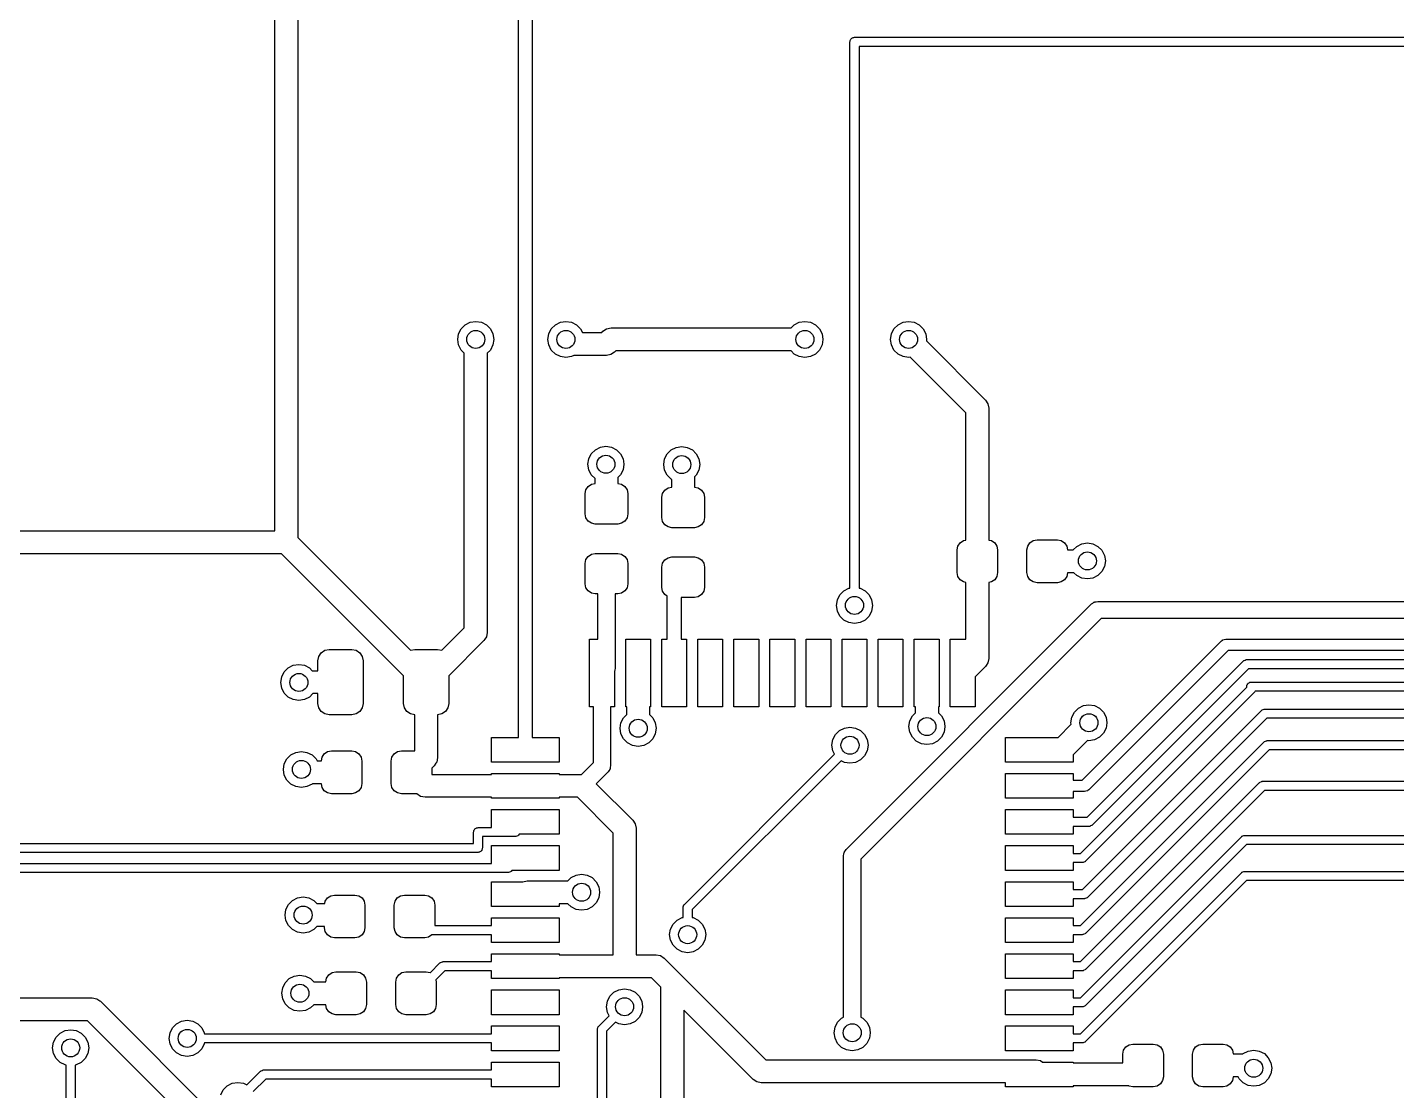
# Model space of a CAD drawing. Extents: x 98.9 to 195.6, y -145.3 to -49.1.
# Drawn here: x 122.96 to 153.32, y -119.66 to -96.08 of the extents above; entities that cross this region are included whole.
import ezdxf

# ---------------------------------------------------------------- set-up
doc = ezdxf.new("R2010")
doc.units = 0
doc.layers.add('BLACK', color=7, linetype='CONTINUOUS')

msp = doc.modelspace()

# ---------------------------------------------------------------- linework, layer by layer
at = {"layer": 'BLACK', "linetype": 'CONTINUOUS'}
for p, q in [((128.446, -107.246), (128.446, -94.0835)), ((128.954, -94.1887), (128.954, -107.395)), ((133.848, -111.825), (133.848, -95.8631)), ((134.152, -95.8), (134.152, -111.825)), ((141.198, -96.4), (141.203, -96.3847)), ((141.198, -108.516), (141.198, -96.4)), ((141.203, -96.3686), (141.213, -96.3556)), ((141.203, -96.3847), (141.203, -96.3686)), ((141.213, -96.3556), (141.218, -96.3403)), ((141.218, -96.3403), (141.231, -96.3308)), ((141.231, -96.3308), (141.24, -96.3178)), ((141.24, -96.3178), (141.256, -96.3128)), ((141.256, -96.3128), (141.269, -96.3034)), ((141.269, -96.3034), (141.285, -96.3034)), ((141.285, -96.3034), (141.3, -96.2984)), ((141.3, -96.2984), (167.458, -96.2984)), ((167.5, -96.5016), (141.402, -96.5016)), ((141.402, -96.5016), (141.402, -108.516)), ((132.665, -102.676), (132.776, -102.62)), ((132.776, -102.62), (132.9, -102.6)), ((132.9, -102.6), (133.024, -102.62)), ((133.024, -102.62), (133.135, -102.676)), ((134.665, -102.676), (134.776, -102.62)), ((134.776, -102.62), (134.9, -102.6)), ((134.9, -102.6), (135.024, -102.62)), ((135.024, -102.62), (135.135, -102.676)), ((139.965, -102.676), (140.076, -102.62)), ((140.076, -102.62), (140.2, -102.6)), ((140.2, -102.6), (140.324, -102.62)), ((140.324, -102.62), (140.435, -102.676)), ((142.265, -102.676), (142.376, -102.62)), ((142.376, -102.62), (142.5, -102.6)), ((142.5, -102.6), (142.624, -102.62)), ((142.624, -102.62), (142.735, -102.676)), ((132.5, -103), (132.52, -102.876)), ((132.52, -102.876), (132.576, -102.765)), ((132.576, -102.765), (132.665, -102.676)), ((133.135, -102.676), (133.224, -102.765)), ((133.224, -102.765), (133.28, -102.876)), ((133.28, -102.876), (133.3, -103)), ((134.5, -103), (134.52, -102.876)), ((134.52, -102.876), (134.576, -102.765)), ((134.576, -102.765), (134.665, -102.676)), ((135.135, -102.676), (135.224, -102.765)), ((135.224, -102.765), (135.265, -102.846)), ((135.265, -102.846), (135.695, -102.846)), ((135.695, -102.846), (135.72, -102.82)), ((135.72, -102.82), (135.803, -102.765)), ((135.72, -102.82), (135.72, -102.82)), ((135.803, -102.765), (135.9, -102.746)), ((135.9, -102.746), (139.895, -102.746)), ((139.895, -102.746), (139.965, -102.676)), ((140.435, -102.676), (140.524, -102.765)), ((140.524, -102.765), (140.58, -102.876)), ((140.58, -102.876), (140.6, -103)), ((142.1, -103), (142.12, -102.876)), ((142.12, -102.876), (142.176, -102.765)), ((142.176, -102.765), (142.265, -102.676)), ((142.735, -102.676), (142.824, -102.765)), ((142.824, -102.765), (142.88, -102.876)), ((142.88, -102.876), (142.9, -103)), ((132.52, -103.124), (132.5, -103)), ((132.576, -103.235), (132.52, -103.124)), ((132.646, -103.305), (132.576, -103.235)), ((133.224, -103.235), (133.154, -103.305)), ((133.28, -103.124), (133.224, -103.235)), ((133.3, -103), (133.28, -103.124)), ((134.52, -103.124), (134.5, -103)), ((134.576, -103.235), (134.52, -103.124)), ((134.665, -103.324), (134.576, -103.235)), ((140.524, -103.235), (140.435, -103.324)), ((140.58, -103.124), (140.524, -103.235)), ((140.6, -103), (140.58, -103.124)), ((142.12, -103.124), (142.1, -103)), ((142.176, -103.235), (142.12, -103.124)), ((142.265, -103.324), (142.176, -103.235)), ((142.9, -103), (142.894, -103.035)), ((142.894, -103.035), (144.205, -104.345)), ((132.646, -109.395), (132.646, -103.305)), ((133.154, -103.305), (133.154, -109.5)), ((134.776, -103.38), (134.665, -103.324)), ((134.9, -103.4), (134.776, -103.38)), ((135.024, -103.38), (134.9, -103.4)), ((135.075, -103.354), (135.024, -103.38)), ((135.8, -103.354), (135.075, -103.354)), ((135.897, -103.335), (135.8, -103.354)), ((135.98, -103.28), (135.897, -103.335)), ((136.005, -103.254), (135.98, -103.28)), ((135.98, -103.28), (135.98, -103.28)), ((139.895, -103.254), (136.005, -103.254)), ((139.965, -103.324), (139.895, -103.254)), ((140.076, -103.38), (139.965, -103.324)), ((140.2, -103.4), (140.076, -103.38)), ((140.324, -103.38), (140.2, -103.4)), ((140.435, -103.324), (140.324, -103.38)), ((142.376, -103.38), (142.265, -103.324)), ((142.5, -103.4), (142.376, -103.38)), ((142.535, -103.394), (142.5, -103.4)), ((143.771, -104.63), (142.535, -103.394)), ((144.205, -104.345), (144.26, -104.428)), ((144.26, -104.428), (144.279, -104.525)), ((143.771, -107.451), (143.771, -104.63)), ((144.279, -104.525), (144.279, -107.451)), ((135.663, -105.389), (135.787, -105.369)), ((135.787, -105.369), (135.911, -105.389)), ((137.345, -105.394), (137.469, -105.375)), ((137.469, -105.375), (137.592, -105.394)), ((135.387, -105.769), (135.407, -105.646)), ((135.407, -105.646), (135.463, -105.534)), ((135.463, -105.534), (135.552, -105.446)), ((135.552, -105.446), (135.663, -105.389)), ((135.911, -105.389), (136.022, -105.446)), ((136.022, -105.446), (136.111, -105.534)), ((136.111, -105.534), (136.167, -105.646)), ((136.167, -105.646), (136.187, -105.769)), ((137.069, -105.775), (137.088, -105.651)), ((137.088, -105.651), (137.145, -105.54)), ((137.145, -105.54), (137.234, -105.451)), ((137.234, -105.451), (137.345, -105.394)), ((137.592, -105.394), (137.704, -105.451)), ((137.704, -105.451), (137.792, -105.54)), ((137.792, -105.54), (137.849, -105.651)), ((137.849, -105.651), (137.869, -105.775)), ((135.407, -105.893), (135.387, -105.769)), ((135.463, -106.004), (135.407, -105.893)), ((136.167, -105.893), (136.111, -106.004)), ((136.187, -105.769), (136.167, -105.893)), ((137.088, -105.899), (137.069, -105.775)), ((137.145, -106.01), (137.088, -105.899)), ((137.849, -105.899), (137.792, -106.01)), ((137.869, -105.775), (137.849, -105.899)), ((135.342, -106.334), (135.391, -106.261)), ((135.391, -106.261), (135.464, -106.212)), ((135.546, -106.087), (135.463, -106.004)), ((135.464, -106.212), (135.546, -106.196)), ((135.546, -106.196), (135.546, -106.087)), ((136.111, -106.004), (136.054, -106.061)), ((136.054, -106.061), (136.054, -106.196)), ((136.054, -106.196), (136.136, -106.212)), ((136.136, -106.212), (136.209, -106.261)), ((136.209, -106.261), (136.258, -106.334)), ((137.234, -106.099), (137.145, -106.01)), ((137.164, -106.292), (137.246, -106.276)), ((137.246, -106.105), (137.234, -106.099)), ((137.246, -106.276), (137.246, -106.105)), ((137.792, -106.01), (137.754, -106.048)), ((137.754, -106.048), (137.754, -106.276)), ((137.754, -106.276), (137.836, -106.292)), ((135.325, -106.42), (135.342, -106.334)), ((135.325, -106.87), (135.325, -106.42)), ((136.258, -106.334), (136.275, -106.42)), ((136.275, -106.42), (136.275, -106.87)), ((137.025, -106.5), (137.042, -106.414)), ((137.025, -106.95), (137.025, -106.5)), ((137.042, -106.414), (137.091, -106.341)), ((137.091, -106.341), (137.164, -106.292)), ((137.836, -106.292), (137.909, -106.341)), ((137.909, -106.341), (137.958, -106.414)), ((137.958, -106.414), (137.975, -106.5)), ((137.975, -106.5), (137.975, -106.95)), ((135.342, -106.956), (135.325, -106.87)), ((136.275, -106.87), (136.258, -106.956)), ((135.391, -107.029), (135.342, -106.956)), ((135.464, -107.078), (135.391, -107.029)), ((135.55, -107.095), (135.464, -107.078)), ((136.05, -107.095), (135.55, -107.095)), ((136.136, -107.078), (136.05, -107.095)), ((136.209, -107.029), (136.136, -107.078)), ((136.258, -106.956), (136.209, -107.029)), ((137.042, -107.036), (137.025, -106.95)), ((137.091, -107.109), (137.042, -107.036)), ((137.164, -107.158), (137.091, -107.109)), ((137.25, -107.175), (137.164, -107.158)), ((137.75, -107.175), (137.25, -107.175)), ((137.836, -107.158), (137.75, -107.175)), ((137.909, -107.109), (137.836, -107.158)), ((137.958, -107.036), (137.909, -107.109)), ((137.975, -106.95), (137.958, -107.036)), ((118, -107.246), (128.446, -107.246)), ((128.954, -107.395), (131.454, -109.894)), ((143.641, -107.511), (143.714, -107.462)), ((143.714, -107.462), (143.771, -107.451)), ((144.279, -107.451), (144.336, -107.462)), ((144.336, -107.462), (144.409, -107.511)), ((145.191, -107.511), (145.264, -107.462)), ((145.264, -107.462), (145.35, -107.445)), ((145.35, -107.445), (145.8, -107.445)), ((145.8, -107.445), (145.886, -107.462)), ((145.886, -107.462), (145.959, -107.511)), ((128.595, -107.754), (118.254, -107.754)), ((131.3, -110.459), (128.595, -107.754)), ((135.391, -107.811), (135.464, -107.762)), ((135.464, -107.762), (135.55, -107.745)), ((135.55, -107.745), (136.05, -107.745)), ((136.05, -107.745), (136.136, -107.762)), ((136.136, -107.762), (136.209, -107.811)), ((143.575, -107.67), (143.592, -107.584)), ((143.575, -108.17), (143.575, -107.67)), ((143.592, -107.584), (143.641, -107.511)), ((144.409, -107.511), (144.458, -107.584)), ((144.458, -107.584), (144.475, -107.67)), ((144.475, -107.67), (144.475, -108.17)), ((145.125, -107.67), (145.142, -107.584)), ((145.125, -108.17), (145.125, -107.67)), ((145.142, -107.584), (145.191, -107.511)), ((145.959, -107.511), (146.008, -107.584)), ((146.008, -107.584), (146.024, -107.666)), ((146.024, -107.666), (146.153, -107.666)), ((146.153, -107.666), (146.23, -107.589)), ((146.23, -107.589), (146.342, -107.532)), ((146.342, -107.532), (146.465, -107.512)), ((146.465, -107.512), (146.589, -107.532)), ((146.589, -107.532), (146.7, -107.589)), ((146.7, -107.589), (146.789, -107.677)), ((146.789, -107.677), (146.846, -107.789)), ((146.846, -107.789), (146.865, -107.912)), ((135.325, -107.97), (135.342, -107.884)), ((135.325, -108.42), (135.325, -107.97)), ((135.342, -107.884), (135.391, -107.811)), ((136.209, -107.811), (136.258, -107.884)), ((136.258, -107.884), (136.275, -107.97)), ((136.275, -107.97), (136.275, -108.42)), ((137.025, -108.05), (137.042, -107.964)), ((137.025, -108.5), (137.025, -108.05)), ((137.042, -107.964), (137.091, -107.891)), ((137.091, -107.891), (137.164, -107.842)), ((137.164, -107.842), (137.25, -107.825)), ((137.25, -107.825), (137.75, -107.825)), ((137.75, -107.825), (137.836, -107.842)), ((137.836, -107.842), (137.909, -107.891)), ((137.909, -107.891), (137.958, -107.964)), ((137.958, -107.964), (137.975, -108.05)), ((137.975, -108.05), (137.975, -108.5)), ((146.846, -108.036), (146.789, -108.147)), ((146.865, -107.912), (146.846, -108.036)), ((143.592, -108.256), (143.575, -108.17)), ((143.641, -108.329), (143.592, -108.256)), ((143.714, -108.378), (143.641, -108.329)), ((143.771, -108.389), (143.714, -108.378)), ((143.771, -109.65), (143.771, -108.389)), ((144.336, -108.378), (144.279, -108.389)), ((144.279, -108.389), (144.279, -110.075)), ((144.409, -108.329), (144.336, -108.378)), ((144.458, -108.256), (144.409, -108.329)), ((144.475, -108.17), (144.458, -108.256)), ((145.142, -108.256), (145.125, -108.17)), ((145.191, -108.329), (145.142, -108.256)), ((145.264, -108.378), (145.191, -108.329)), ((145.35, -108.395), (145.264, -108.378)), ((145.8, -108.395), (145.35, -108.395)), ((145.886, -108.378), (145.8, -108.395)), ((145.959, -108.329), (145.886, -108.378)), ((146.008, -108.256), (145.959, -108.329)), ((146.024, -108.174), (146.008, -108.256)), ((146.168, -108.174), (146.024, -108.174)), ((146.23, -108.236), (146.168, -108.174)), ((146.342, -108.293), (146.23, -108.236)), ((146.465, -108.312), (146.342, -108.293)), ((146.589, -108.293), (146.465, -108.312)), ((146.7, -108.236), (146.589, -108.293)), ((146.789, -108.147), (146.7, -108.236)), ((135.342, -108.506), (135.325, -108.42)), ((135.391, -108.579), (135.342, -108.506)), ((135.464, -108.628), (135.391, -108.579)), ((135.55, -108.645), (135.464, -108.628)), ((135.609, -108.645), (135.55, -108.645)), ((135.609, -109.65), (135.609, -108.645)), ((136.05, -108.645), (135.99, -108.645)), ((135.99, -108.645), (135.99, -110.3)), ((136.136, -108.628), (136.05, -108.645)), ((136.209, -108.579), (136.136, -108.628)), ((136.258, -108.506), (136.209, -108.579)), ((136.275, -108.42), (136.258, -108.506)), ((137.042, -108.586), (137.025, -108.5)), ((137.091, -108.659), (137.042, -108.586)), ((137.148, -108.697), (137.091, -108.659)), ((137.148, -109.65), (137.148, -108.697)), ((137.836, -108.708), (137.75, -108.725)), ((137.909, -108.659), (137.836, -108.708)), ((137.958, -108.586), (137.909, -108.659)), ((137.975, -108.5), (137.958, -108.586)), ((140.92, -108.776), (140.976, -108.665)), ((140.976, -108.665), (141.065, -108.576)), ((141.065, -108.576), (141.176, -108.52)), ((141.176, -108.52), (141.198, -108.516)), ((141.402, -108.516), (141.424, -108.52)), ((141.424, -108.52), (141.535, -108.576)), ((141.535, -108.576), (141.624, -108.665)), ((141.624, -108.665), (141.68, -108.776)), ((137.75, -108.725), (137.452, -108.725)), ((137.452, -108.725), (137.452, -109.65)), ((140.9, -108.9), (140.92, -108.776)), ((140.92, -109.024), (140.9, -108.9)), ((141.115, -114.309), (146.559, -108.865)), ((141.68, -108.776), (141.7, -108.9)), ((141.7, -108.9), (141.68, -109.024)), ((146.559, -108.865), (146.586, -108.848)), ((146.586, -108.848), (146.611, -108.828)), ((146.611, -108.828), (146.622, -108.826)), ((146.622, -108.826), (146.631, -108.82)), ((146.631, -108.82), (146.663, -108.817)), ((146.663, -108.817), (146.694, -108.809)), ((146.694, -108.809), (166.059, -108.809)), ((140.976, -109.135), (140.92, -109.024)), ((141.065, -109.224), (140.976, -109.135)), ((141.176, -109.28), (141.065, -109.224)), ((141.3, -109.3), (141.176, -109.28)), ((141.424, -109.28), (141.3, -109.3)), ((141.535, -109.224), (141.424, -109.28)), ((146.773, -109.191), (141.44, -114.523)), ((141.624, -109.135), (141.535, -109.224)), ((141.68, -109.024), (141.624, -109.135)), ((166.25, -109.191), (146.773, -109.191)), ((132.146, -109.894), (132.646, -109.395)), ((133.135, -109.597), (133.1, -109.65)), ((133.154, -109.5), (133.135, -109.597)), ((129.473, -109.948), (129.554, -109.894)), ((129.554, -109.894), (129.65, -109.875)), ((129.65, -109.875), (130.15, -109.875)), ((130.15, -109.875), (130.246, -109.894)), ((130.246, -109.894), (130.327, -109.948)), ((131.454, -109.894), (131.55, -109.875)), ((131.454, -109.894), (131.454, -109.894)), ((131.55, -109.875), (132.05, -109.875)), ((132.05, -109.875), (132.146, -109.894)), ((132.146, -109.894), (132.146, -109.894)), ((133.08, -109.68), (132.3, -110.459)), ((133.1, -109.65), (133.08, -109.68)), ((135.425, -111.15), (135.425, -109.65)), ((135.425, -109.65), (135.609, -109.65)), ((136.225, -111.15), (136.225, -109.65)), ((136.225, -109.65), (136.775, -109.65)), ((136.775, -109.65), (136.775, -111.15)), ((137.025, -111.15), (137.025, -109.65)), ((137.025, -109.65), (137.148, -109.65)), ((137.452, -109.65), (137.575, -109.65)), ((137.575, -109.65), (137.575, -111.15)), ((137.825, -111.15), (137.825, -109.65)), ((137.825, -109.65), (138.375, -109.65)), ((138.375, -109.65), (138.375, -111.15)), ((138.625, -111.15), (138.625, -109.65)), ((138.625, -109.65), (139.175, -109.65)), ((139.175, -109.65), (139.175, -111.15)), ((139.425, -111.15), (139.425, -109.65)), ((139.425, -109.65), (139.975, -109.65)), ((139.975, -109.65), (139.975, -111.15)), ((140.225, -111.15), (140.225, -109.65)), ((140.225, -109.65), (140.775, -109.65)), ((140.775, -109.65), (140.775, -111.15)), ((141.025, -111.15), (141.025, -109.65)), ((141.025, -109.65), (141.575, -109.65)), ((141.575, -109.65), (141.575, -111.15)), ((141.825, -111.15), (141.825, -109.65)), ((141.825, -109.65), (142.375, -109.65)), ((142.375, -109.65), (142.375, -111.15)), ((142.625, -111.15), (142.625, -109.65)), ((142.625, -109.65), (143.175, -109.65)), ((143.175, -109.65), (143.175, -111.15)), ((143.425, -111.15), (143.425, -109.65)), ((143.425, -109.65), (143.771, -109.65)), ((146.351, -112.773), (149.443, -109.682)), ((149.585, -109.898), (146.494, -112.99)), ((149.443, -109.682), (149.461, -109.668)), ((149.461, -109.668), (149.464, -109.665)), ((149.464, -109.665), (149.467, -109.664)), ((149.467, -109.664), (149.472, -109.66)), ((149.472, -109.66), (149.502, -109.653)), ((149.502, -109.653), (149.533, -109.644)), ((149.533, -109.644), (171.676, -109.644)), ((171.729, -109.898), (149.585, -109.898)), ((128.741, -110.284), (128.853, -110.227)), ((128.853, -110.227), (128.977, -110.208)), ((128.977, -110.208), (129.1, -110.227)), ((129.1, -110.227), (129.212, -110.284)), ((129.4, -110.125), (129.419, -110.029)), ((129.4, -110.346), (129.4, -110.125)), ((129.419, -110.029), (129.473, -109.948)), ((130.327, -109.948), (130.381, -110.029)), ((130.381, -110.029), (130.4, -110.125)), ((130.4, -110.125), (130.4, -111.075)), ((144.22, -110.231), (144.205, -110.255)), ((144.26, -110.172), (144.22, -110.231)), ((144.279, -110.075), (144.26, -110.172)), ((146.458, -113.598), (149.928, -110.128)), ((149.928, -110.128), (149.935, -110.124)), ((149.935, -110.124), (149.94, -110.118)), ((149.94, -110.118), (149.963, -110.11)), ((149.963, -110.11), (149.984, -110.1)), ((149.984, -110.1), (149.992, -110.101)), ((149.992, -110.101), (150, -110.098)), ((150, -110.098), (181.998, -110.098)), ((128.577, -110.608), (128.596, -110.484)), ((128.596, -110.484), (128.653, -110.372)), ((128.653, -110.372), (128.741, -110.284)), ((129.212, -110.284), (129.274, -110.346)), ((129.274, -110.346), (129.4, -110.346)), ((131.3, -111.075), (131.3, -110.459)), ((132.3, -110.459), (132.3, -111.075)), ((135.98, -110.363), (135.975, -110.371)), ((135.975, -110.371), (135.975, -111.15)), ((135.983, -110.331), (135.98, -110.363)), ((135.99, -110.3), (135.983, -110.331)), ((144.205, -110.255), (143.975, -110.484)), ((143.975, -110.484), (143.975, -111.15)), ((150.042, -110.302), (146.572, -113.772)), ((182.1, -110.302), (150.042, -110.302)), ((128.596, -110.731), (128.577, -110.608)), ((128.653, -110.843), (128.596, -110.731)), ((128.741, -110.931), (128.653, -110.843)), ((146.311, -114.398), (149.998, -110.711)), ((150.172, -110.825), (146.425, -114.572)), ((149.998, -110.7), (150.003, -110.685)), ((149.998, -110.711), (149.998, -110.7)), ((150.003, -110.669), (150.013, -110.656)), ((150.003, -110.685), (150.003, -110.669)), ((150.013, -110.656), (150.018, -110.64)), ((150.018, -110.64), (150.031, -110.631)), ((150.031, -110.631), (150.04, -110.618)), ((150.04, -110.618), (150.056, -110.613)), ((150.056, -110.613), (150.069, -110.603)), ((150.069, -110.603), (150.085, -110.603)), ((150.085, -110.603), (150.1, -110.598)), ((150.1, -110.598), (182.998, -110.598)), ((150.176, -110.818), (150.172, -110.825)), ((150.182, -110.813), (150.176, -110.818)), ((150.186, -110.802), (150.182, -110.813)), ((182.958, -110.802), (150.186, -110.802)), ((128.853, -110.988), (128.741, -110.931)), ((128.977, -111.008), (128.853, -110.988)), ((129.1, -110.988), (128.977, -111.008)), ((129.212, -110.931), (129.1, -110.988)), ((129.289, -110.854), (129.212, -110.931)), ((129.4, -110.854), (129.289, -110.854)), ((129.4, -111.075), (129.4, -110.854)), ((129.419, -111.171), (129.4, -111.075)), ((130.4, -111.075), (130.381, -111.171)), ((131.319, -111.171), (131.3, -111.075)), ((132.3, -111.075), (132.281, -111.171)), ((146.265, -111.176), (146.376, -111.12)), ((146.376, -111.12), (146.5, -111.1)), ((146.5, -111.1), (146.624, -111.12)), ((146.624, -111.12), (146.735, -111.176)), ((129.473, -111.252), (129.419, -111.171)), ((129.554, -111.306), (129.473, -111.252)), ((129.65, -111.325), (129.554, -111.306)), ((130.15, -111.325), (129.65, -111.325)), ((130.246, -111.306), (130.15, -111.325)), ((130.327, -111.252), (130.246, -111.306)), ((130.381, -111.171), (130.327, -111.252)), ((131.373, -111.252), (131.319, -111.171)), ((131.454, -111.306), (131.373, -111.252)), ((131.546, -111.324), (131.454, -111.306)), ((131.546, -112.125), (131.546, -111.324)), ((132.146, -111.306), (132.054, -111.324)), ((132.054, -111.324), (132.054, -112.275)), ((132.227, -111.252), (132.146, -111.306)), ((132.281, -111.171), (132.227, -111.252)), ((135.51, -111.15), (135.425, -111.15)), ((135.51, -112.379), (135.51, -111.15)), ((135.975, -111.15), (135.891, -111.15)), ((135.891, -111.15), (135.891, -112.458)), ((136.121, -111.501), (136.178, -111.389)), ((136.178, -111.389), (136.248, -111.32)), ((136.248, -111.15), (136.225, -111.15)), ((136.248, -111.32), (136.248, -111.15)), ((136.775, -111.15), (136.756, -111.15)), ((136.756, -111.15), (136.756, -111.32)), ((136.756, -111.32), (136.825, -111.389)), ((136.825, -111.389), (136.882, -111.501)), ((137.575, -111.15), (137.025, -111.15)), ((138.375, -111.15), (137.825, -111.15)), ((139.175, -111.15), (138.625, -111.15)), ((139.975, -111.15), (139.425, -111.15)), ((140.775, -111.15), (140.225, -111.15)), ((141.575, -111.15), (141.025, -111.15)), ((142.375, -111.15), (141.825, -111.15)), ((142.526, -111.461), (142.583, -111.35)), ((142.583, -111.35), (142.652, -111.28)), ((142.652, -111.15), (142.625, -111.15)), ((142.652, -111.28), (142.652, -111.15)), ((143.175, -111.15), (143.16, -111.15)), ((143.16, -111.15), (143.16, -111.28)), ((143.16, -111.28), (143.23, -111.35)), ((143.23, -111.35), (143.287, -111.461)), ((143.975, -111.15), (143.425, -111.15)), ((146.1, -111.5), (146.12, -111.376)), ((146.12, -111.376), (146.176, -111.265)), ((146.176, -111.265), (146.265, -111.176)), ((146.358, -115.198), (150.328, -111.228)), ((150.444, -111.4), (146.472, -115.372)), ((146.735, -111.176), (146.824, -111.265)), ((146.824, -111.265), (146.88, -111.376)), ((146.88, -111.376), (146.9, -111.5)), ((150.328, -111.228), (150.33, -111.227)), ((150.33, -111.227), (150.337, -111.223)), ((150.337, -111.223), (150.342, -111.216)), ((150.342, -111.216), (150.365, -111.209)), ((150.365, -111.209), (150.386, -111.198)), ((150.386, -111.198), (150.394, -111.199)), ((150.394, -111.199), (150.402, -111.197)), ((150.402, -111.197), (185.216, -111.197)), ((185.216, -111.4), (150.444, -111.4)), ((136.102, -111.624), (136.121, -111.501)), ((136.121, -111.748), (136.102, -111.624)), ((136.178, -111.859), (136.121, -111.748)), ((136.882, -111.748), (136.825, -111.859)), ((136.882, -111.501), (136.902, -111.624)), ((136.902, -111.624), (136.882, -111.748)), ((140.876, -111.765), (140.965, -111.676)), ((140.965, -111.676), (141.076, -111.62)), ((141.076, -111.62), (141.2, -111.6)), ((141.2, -111.6), (141.324, -111.62)), ((141.324, -111.62), (141.435, -111.676)), ((141.435, -111.676), (141.524, -111.765)), ((142.506, -111.585), (142.526, -111.461)), ((142.526, -111.709), (142.506, -111.585)), ((142.583, -111.82), (142.526, -111.709)), ((143.287, -111.709), (143.23, -111.82)), ((143.287, -111.461), (143.306, -111.585)), ((143.306, -111.585), (143.287, -111.709)), ((145.816, -111.825), (146.106, -111.535)), ((146.106, -111.535), (146.1, -111.5)), ((146.824, -111.735), (146.735, -111.824)), ((146.88, -111.624), (146.824, -111.735)), ((146.9, -111.5), (146.88, -111.624)), ((133.25, -112.375), (133.25, -111.825)), ((133.25, -111.825), (133.848, -111.825)), ((134.152, -111.825), (134.75, -111.825)), ((134.75, -111.825), (134.75, -112.375)), ((136.266, -111.948), (136.178, -111.859)), ((136.378, -112.005), (136.266, -111.948)), ((136.502, -112.024), (136.378, -112.005)), ((136.625, -112.005), (136.502, -112.024)), ((136.737, -111.948), (136.625, -112.005)), ((136.825, -111.859), (136.737, -111.948)), ((140.8, -112), (140.82, -111.876)), ((140.82, -112.124), (140.8, -112)), ((140.82, -111.876), (140.876, -111.765)), ((141.524, -111.765), (141.58, -111.876)), ((141.58, -111.876), (141.6, -112)), ((141.6, -112), (141.58, -112.124)), ((142.671, -111.909), (142.583, -111.82)), ((142.783, -111.966), (142.671, -111.909)), ((142.906, -111.985), (142.783, -111.966)), ((143.03, -111.966), (142.906, -111.985)), ((143.141, -111.909), (143.03, -111.966)), ((143.23, -111.82), (143.141, -111.909)), ((144.65, -112.375), (144.65, -111.825)), ((144.65, -111.825), (145.816, -111.825)), ((146.465, -111.894), (146.15, -112.209)), ((146.311, -115.998), (150.381, -111.928)), ((146.5, -111.9), (146.465, -111.894)), ((146.624, -111.88), (146.5, -111.9)), ((146.735, -111.824), (146.624, -111.88)), ((150.381, -111.928), (150.389, -111.924)), ((150.389, -111.924), (150.393, -111.918)), ((150.393, -111.918), (150.416, -111.91)), ((150.416, -111.91), (150.437, -111.9)), ((150.437, -111.9), (150.445, -111.901)), ((150.445, -111.901), (150.453, -111.898)), ((150.453, -111.898), (184.016, -111.898)), ((128.653, -112.414), (128.71, -112.302)), ((128.71, -112.302), (128.799, -112.214)), ((128.799, -112.214), (128.91, -112.157)), ((128.91, -112.157), (129.034, -112.137)), ((129.034, -112.137), (129.157, -112.157)), ((129.157, -112.157), (129.269, -112.214)), ((129.269, -112.214), (129.357, -112.302)), ((129.357, -112.302), (129.38, -112.346)), ((129.38, -112.346), (129.476, -112.346)), ((129.476, -112.346), (129.492, -112.264)), ((129.492, -112.264), (129.541, -112.191)), ((129.541, -112.191), (129.614, -112.142)), ((129.614, -112.142), (129.7, -112.125)), ((129.7, -112.125), (130.15, -112.125)), ((130.15, -112.125), (130.236, -112.142)), ((130.236, -112.142), (130.309, -112.191)), ((130.309, -112.191), (130.358, -112.264)), ((130.358, -112.264), (130.375, -112.35)), ((130.375, -112.35), (130.375, -112.85)), ((131.025, -112.35), (131.042, -112.264)), ((131.025, -112.85), (131.025, -112.35)), ((131.042, -112.264), (131.091, -112.191)), ((131.091, -112.191), (131.164, -112.142)), ((131.164, -112.142), (131.25, -112.125)), ((131.25, -112.125), (131.546, -112.125)), ((132.054, -112.275), (132.035, -112.372)), ((137.528, -115.528), (140.858, -112.199)), ((141.001, -112.342), (137.702, -115.642)), ((140.858, -112.199), (140.82, -112.124)), ((141.076, -112.38), (141.001, -112.342)), ((141.435, -112.324), (141.324, -112.38)), ((141.524, -112.235), (141.435, -112.324)), ((141.58, -112.124), (141.524, -112.235)), ((146.15, -112.209), (146.15, -112.375)), ((150.495, -112.102), (146.425, -116.172)), ((184.016, -112.102), (150.495, -112.102)), ((128.634, -112.537), (128.653, -112.414)), ((128.653, -112.661), (128.634, -112.537)), ((128.71, -112.772), (128.653, -112.661)), ((131.98, -112.455), (131.925, -112.509)), ((131.925, -112.509), (131.925, -112.646)), ((131.925, -112.646), (133.25, -112.646)), ((132.016, -112.4), (131.98, -112.455)), ((132.035, -112.372), (132.016, -112.4)), ((134.75, -112.375), (133.25, -112.375)), ((133.25, -112.646), (133.25, -112.625)), ((133.25, -112.625), (134.75, -112.625)), ((134.75, -112.625), (134.75, -112.646)), ((134.75, -112.646), (135.243, -112.646)), ((135.243, -112.646), (135.51, -112.379)), ((135.835, -112.593), (135.572, -112.855)), ((135.852, -112.566), (135.835, -112.593)), ((135.872, -112.541), (135.852, -112.566)), ((135.874, -112.53), (135.872, -112.541)), ((135.88, -112.521), (135.874, -112.53)), ((135.883, -112.489), (135.88, -112.521)), ((135.891, -112.458), (135.883, -112.489)), ((141.2, -112.4), (141.076, -112.38)), ((141.324, -112.38), (141.2, -112.4)), ((146.15, -112.375), (144.65, -112.375)), ((144.65, -113.175), (144.65, -112.625)), ((144.65, -112.625), (146.15, -112.625)), ((146.15, -112.625), (146.15, -112.773)), ((128.799, -112.861), (128.71, -112.772)), ((128.91, -112.918), (128.799, -112.861)), ((129.034, -112.937), (128.91, -112.918)), ((129.157, -112.918), (129.034, -112.937)), ((129.269, -112.861), (129.157, -112.918)), ((129.276, -112.854), (129.269, -112.861)), ((129.476, -112.854), (129.276, -112.854)), ((129.492, -112.936), (129.476, -112.854)), ((129.541, -113.009), (129.492, -112.936)), ((130.358, -112.936), (130.309, -113.009)), ((130.375, -112.85), (130.358, -112.936)), ((131.042, -112.936), (131.025, -112.85)), ((131.091, -113.009), (131.042, -112.936)), ((135.572, -112.855), (136.38, -113.662)), ((146.15, -112.773), (146.351, -112.773)), ((146.311, -116.798), (150.281, -112.828)), ((150.281, -112.828), (150.289, -112.824)), ((150.289, -112.824), (150.293, -112.818)), ((150.293, -112.818), (150.316, -112.81)), ((150.316, -112.81), (150.337, -112.8)), ((150.337, -112.8), (150.345, -112.801)), ((150.345, -112.801), (150.353, -112.798)), ((150.353, -112.798), (185.116, -112.798)), ((129.614, -113.058), (129.541, -113.009)), ((129.7, -113.075), (129.614, -113.058)), ((130.15, -113.075), (129.7, -113.075)), ((130.236, -113.058), (130.15, -113.075)), ((130.309, -113.009), (130.236, -113.058)), ((131.164, -113.058), (131.091, -113.009)), ((131.25, -113.075), (131.164, -113.058)), ((131.591, -113.075), (131.25, -113.075)), ((131.595, -113.08), (131.591, -113.075)), ((131.678, -113.135), (131.595, -113.08)), ((131.775, -113.154), (131.678, -113.135)), ((133.25, -113.154), (131.775, -113.154)), ((133.25, -113.175), (133.25, -113.154)), ((134.75, -113.175), (133.25, -113.175)), ((135.153, -113.154), (134.75, -113.154)), ((134.75, -113.154), (134.75, -113.175)), ((135.946, -113.947), (135.153, -113.154)), ((146.15, -113.175), (144.65, -113.175)), ((146.404, -113.027), (146.15, -113.027)), ((146.15, -113.027), (146.15, -113.175)), ((146.434, -113.018), (146.404, -113.027)), ((150.395, -113.002), (146.425, -116.972)), ((146.465, -113.011), (146.434, -113.018)), ((146.47, -113.008), (146.465, -113.011)), ((146.473, -113.007), (146.47, -113.008)), ((146.476, -113.003), (146.473, -113.007)), ((146.494, -112.99), (146.476, -113.003)), ((185.116, -113.002), (150.395, -113.002)), ((133.25, -113.825), (133.25, -113.425)), ((133.25, -113.425), (134.75, -113.425)), ((134.75, -113.425), (134.75, -113.975)), ((144.65, -113.975), (144.65, -113.425)), ((144.65, -113.425), (146.15, -113.425)), ((146.15, -113.425), (146.15, -113.598)), ((132.864, -113.881), (132.869, -113.866)), ((132.869, -113.866), (132.882, -113.857)), ((132.882, -113.857), (132.891, -113.844)), ((132.891, -113.844), (132.906, -113.839)), ((132.906, -113.839), (132.919, -113.83)), ((132.919, -113.83), (132.935, -113.83)), ((132.935, -113.83), (132.95, -113.825)), ((132.95, -113.825), (133.25, -113.825)), ((136.38, -113.662), (136.38, -113.662)), ((136.38, -113.662), (136.435, -113.745)), ((136.435, -113.745), (136.454, -113.842)), ((136.454, -113.842), (136.454, -116.646)), ((146.15, -113.598), (146.458, -113.598)), ((146.5, -113.802), (146.15, -113.802)), ((146.15, -113.802), (146.15, -113.975)), ((146.508, -113.799), (146.5, -113.802)), ((146.516, -113.8), (146.508, -113.799)), ((146.537, -113.79), (146.516, -113.8)), ((146.56, -113.782), (146.537, -113.79)), ((146.565, -113.776), (146.56, -113.782)), ((146.572, -113.772), (146.565, -113.776)), ((117.253, -114.175), (132.85, -114.175)), ((132.85, -113.925), (132.855, -113.91)), ((132.85, -114.175), (132.85, -113.925)), ((132.855, -113.894), (132.864, -113.881)), ((132.855, -113.91), (132.855, -113.894)), ((133.775, -114.025), (133.05, -114.025)), ((133.05, -114.025), (133.05, -114.275)), ((133.783, -114.023), (133.775, -114.025)), ((133.791, -114.024), (133.783, -114.023)), ((133.812, -114.013), (133.791, -114.024)), ((133.834, -114.006), (133.812, -114.013)), ((133.839, -113.999), (133.834, -114.006)), ((133.846, -113.996), (133.839, -113.999)), ((133.866, -113.975), (133.846, -113.996)), ((134.75, -113.975), (133.866, -113.975)), ((135.946, -116.646), (135.946, -113.947)), ((146.15, -113.975), (144.65, -113.975)), ((146.311, -117.598), (149.881, -114.028)), ((149.881, -114.028), (149.889, -114.024)), ((149.889, -114.024), (149.893, -114.018)), ((149.893, -114.018), (149.916, -114.01)), ((149.916, -114.01), (149.937, -114)), ((149.937, -114), (149.945, -114.001)), ((149.945, -114.001), (149.953, -113.998)), ((149.953, -113.998), (150.2, -113.998)), ((150.2, -113.998), (183.816, -113.998)), ((132.95, -114.375), (117.211, -114.375)), ((132.965, -114.37), (132.95, -114.375)), ((132.981, -114.37), (132.965, -114.37)), ((132.994, -114.361), (132.981, -114.37)), ((133.009, -114.356), (132.994, -114.361)), ((133.018, -114.343), (133.009, -114.356)), ((133.031, -114.334), (133.018, -114.343)), ((133.036, -114.319), (133.031, -114.334)), ((133.045, -114.306), (133.036, -114.319)), ((133.05, -114.275), (133.045, -114.29)), ((133.045, -114.29), (133.045, -114.306)), ((133.25, -114.625), (133.25, -114.225)), ((133.25, -114.225), (134.75, -114.225)), ((134.75, -114.225), (134.75, -114.775)), ((141.059, -114.444), (141.067, -114.413)), ((141.059, -118.029), (141.059, -114.444)), ((141.067, -114.413), (141.07, -114.381)), ((141.07, -114.381), (141.076, -114.372)), ((141.076, -114.372), (141.078, -114.361)), ((141.078, -114.361), (141.098, -114.336)), ((141.098, -114.336), (141.115, -114.309)), ((144.65, -114.775), (144.65, -114.225)), ((144.65, -114.225), (146.15, -114.225)), ((146.15, -114.225), (146.15, -114.398)), ((146.15, -114.398), (146.311, -114.398)), ((149.995, -114.202), (146.425, -117.772)), ((150.2, -114.202), (149.995, -114.202)), ((183.816, -114.202), (150.2, -114.202)), ((117.211, -114.625), (133.25, -114.625)), ((133.703, -114.775), (133.682, -114.796)), ((134.75, -114.775), (133.703, -114.775)), ((141.44, -114.523), (141.44, -118.029)), ((146.15, -114.775), (144.65, -114.775)), ((146.353, -114.602), (146.15, -114.602)), ((146.15, -114.602), (146.15, -114.775)), ((146.361, -114.599), (146.353, -114.602)), ((146.369, -114.6), (146.361, -114.599)), ((146.39, -114.59), (146.369, -114.6)), ((146.413, -114.582), (146.39, -114.59)), ((146.418, -114.576), (146.413, -114.582)), ((146.425, -114.572), (146.418, -114.576)), ((133.611, -114.825), (117.253, -114.825)), ((133.25, -115.575), (133.25, -115.025)), ((133.25, -115.025), (133.944, -115.025)), ((133.619, -114.823), (133.611, -114.825)), ((133.627, -114.824), (133.619, -114.823)), ((133.648, -114.813), (133.627, -114.824)), ((133.67, -114.806), (133.648, -114.813)), ((133.675, -114.799), (133.67, -114.806)), ((133.682, -114.796), (133.675, -114.799)), ((133.944, -115.025), (134.04, -115.006)), ((134.04, -115.006), (134.943, -115.006)), ((134.943, -115.006), (135.013, -114.936)), ((135.013, -114.936), (135.124, -114.879)), ((135.124, -114.879), (135.248, -114.86)), ((135.248, -114.86), (135.371, -114.879)), ((135.371, -114.879), (135.483, -114.936)), ((135.483, -114.936), (135.571, -115.025)), ((135.571, -115.025), (135.628, -115.136)), ((144.65, -115.575), (144.65, -115.025)), ((144.65, -115.025), (146.15, -115.025)), ((146.15, -115.025), (146.15, -115.198)), ((146.311, -118.398), (149.881, -114.828)), ((149.995, -115.002), (146.425, -118.572)), ((149.881, -114.828), (149.889, -114.824)), ((149.889, -114.824), (149.893, -114.818)), ((149.893, -114.818), (149.916, -114.81)), ((149.916, -114.81), (149.937, -114.8)), ((149.937, -114.8), (149.945, -114.801)), ((149.945, -114.801), (149.953, -114.798)), ((149.953, -114.798), (185.116, -114.798)), ((185.116, -115.002), (149.995, -115.002)), ((128.837, -115.441), (128.948, -115.384)), ((128.948, -115.384), (129.072, -115.365)), ((129.072, -115.365), (129.195, -115.384)), ((129.195, -115.384), (129.307, -115.441)), ((129.56, -115.46), (129.609, -115.387)), ((129.609, -115.387), (129.682, -115.338)), ((129.682, -115.338), (129.768, -115.321)), ((129.768, -115.321), (130.218, -115.321)), ((130.218, -115.321), (130.304, -115.338)), ((130.304, -115.338), (130.377, -115.387)), ((130.377, -115.387), (130.426, -115.46)), ((131.11, -115.46), (131.159, -115.387)), ((131.159, -115.387), (131.232, -115.338)), ((131.232, -115.338), (131.318, -115.321)), ((131.318, -115.321), (131.768, -115.321)), ((131.768, -115.321), (131.854, -115.338)), ((131.854, -115.338), (131.927, -115.387)), ((131.927, -115.387), (131.976, -115.46)), ((135.628, -115.384), (135.571, -115.495)), ((135.628, -115.136), (135.648, -115.26)), ((135.648, -115.26), (135.628, -115.384)), ((146.15, -115.198), (146.358, -115.198)), ((146.437, -115.39), (146.416, -115.4)), ((146.46, -115.382), (146.437, -115.39)), ((146.465, -115.376), (146.46, -115.382)), ((146.472, -115.372), (146.465, -115.376)), ((128.672, -115.765), (128.691, -115.641)), ((128.691, -115.641), (128.748, -115.529)), ((128.748, -115.529), (128.837, -115.441)), ((129.307, -115.441), (129.377, -115.511)), ((129.377, -115.511), (129.55, -115.511)), ((129.55, -115.511), (129.56, -115.46)), ((130.426, -115.46), (130.443, -115.546)), ((130.443, -115.546), (130.443, -116.046)), ((131.093, -115.546), (131.11, -115.46)), ((131.093, -116.046), (131.093, -115.546)), ((131.976, -115.46), (131.993, -115.546)), ((131.993, -115.546), (131.993, -115.998)), ((134.75, -115.575), (133.25, -115.575)), ((134.943, -115.514), (134.75, -115.514)), ((134.75, -115.514), (134.75, -115.575)), ((135.013, -115.584), (134.943, -115.514)), ((135.124, -115.64), (135.013, -115.584)), ((135.248, -115.66), (135.124, -115.64)), ((135.371, -115.64), (135.248, -115.66)), ((135.483, -115.584), (135.371, -115.64)), ((135.571, -115.495), (135.483, -115.584)), ((137.498, -115.6), (137.501, -115.592)), ((137.498, -115.816), (137.498, -115.6)), ((137.5, -115.584), (137.51, -115.563)), ((137.501, -115.592), (137.5, -115.584)), ((137.51, -115.563), (137.518, -115.54)), ((137.518, -115.54), (137.524, -115.535)), ((137.524, -115.535), (137.528, -115.528)), ((137.702, -115.642), (137.702, -115.816)), ((146.15, -115.575), (144.65, -115.575)), ((146.4, -115.402), (146.15, -115.402)), ((146.15, -115.402), (146.15, -115.575)), ((146.408, -115.399), (146.4, -115.402)), ((146.416, -115.4), (146.408, -115.399)), ((128.691, -115.888), (128.672, -115.765)), ((128.748, -116), (128.691, -115.888)), ((128.837, -116.088), (128.748, -116)), ((131.993, -115.998), (133.25, -115.998)), ((133.25, -115.998), (133.25, -115.825)), ((133.25, -115.825), (134.75, -115.825)), ((134.75, -115.825), (134.75, -116.375)), ((137.22, -116.076), (137.276, -115.965)), ((137.276, -115.965), (137.365, -115.876)), ((137.365, -115.876), (137.476, -115.82)), ((137.476, -115.82), (137.498, -115.816)), ((137.702, -115.816), (137.724, -115.82)), ((137.724, -115.82), (137.835, -115.876)), ((137.835, -115.876), (137.924, -115.965)), ((137.924, -115.965), (137.98, -116.076)), ((144.65, -116.375), (144.65, -115.825)), ((144.65, -115.825), (146.15, -115.825)), ((146.15, -115.825), (146.15, -115.998)), ((146.15, -115.998), (146.311, -115.998)), ((128.948, -116.145), (128.837, -116.088)), ((129.072, -116.165), (128.948, -116.145)), ((129.195, -116.145), (129.072, -116.165)), ((129.307, -116.088), (129.195, -116.145)), ((129.377, -116.019), (129.307, -116.088)), ((129.543, -116.019), (129.377, -116.019)), ((129.543, -116.046), (129.543, -116.019)), ((129.56, -116.132), (129.543, -116.046)), ((129.609, -116.205), (129.56, -116.132)), ((129.682, -116.254), (129.609, -116.205)), ((129.768, -116.271), (129.682, -116.254)), ((130.218, -116.271), (129.768, -116.271)), ((130.304, -116.254), (130.218, -116.271)), ((130.377, -116.205), (130.304, -116.254)), ((130.426, -116.132), (130.377, -116.205)), ((130.443, -116.046), (130.426, -116.132)), ((131.11, -116.132), (131.093, -116.046)), ((131.159, -116.205), (131.11, -116.132)), ((131.232, -116.254), (131.159, -116.205)), ((131.318, -116.271), (131.232, -116.254)), ((131.768, -116.271), (131.318, -116.271)), ((131.854, -116.254), (131.768, -116.271)), ((131.927, -116.205), (131.854, -116.254)), ((131.93, -116.202), (131.927, -116.205)), ((133.25, -116.202), (131.93, -116.202)), ((133.25, -116.375), (133.25, -116.202)), ((137.2, -116.2), (137.22, -116.076)), ((137.22, -116.324), (137.2, -116.2)), ((137.98, -116.076), (138, -116.2)), ((138, -116.2), (137.98, -116.324)), ((146.353, -116.202), (146.15, -116.202)), ((146.15, -116.202), (146.15, -116.375)), ((146.361, -116.199), (146.353, -116.202)), ((146.369, -116.2), (146.361, -116.199)), ((146.39, -116.19), (146.369, -116.2)), ((146.413, -116.182), (146.39, -116.19)), ((146.418, -116.176), (146.413, -116.182)), ((146.425, -116.172), (146.418, -116.176)), ((134.75, -116.375), (133.25, -116.375)), ((137.276, -116.435), (137.22, -116.324)), ((137.365, -116.524), (137.276, -116.435)), ((137.476, -116.58), (137.365, -116.524)), ((137.6, -116.6), (137.476, -116.58)), ((137.724, -116.58), (137.6, -116.6)), ((137.835, -116.524), (137.724, -116.58)), ((137.924, -116.435), (137.835, -116.524)), ((137.98, -116.324), (137.924, -116.435)), ((146.15, -116.375), (144.65, -116.375)), ((131.888, -117.043), (132.103, -116.828)), ((132.103, -116.828), (132.11, -116.824)), ((132.11, -116.824), (132.115, -116.818)), ((132.115, -116.818), (132.138, -116.81)), ((132.138, -116.81), (132.159, -116.8)), ((132.159, -116.8), (132.167, -116.801)), ((132.167, -116.801), (132.175, -116.798)), ((132.175, -116.798), (133.25, -116.798)), ((133.25, -116.798), (133.25, -116.625)), ((133.25, -116.625), (134.75, -116.625)), ((134.75, -116.625), (134.75, -116.646)), ((134.75, -116.646), (135.946, -116.646)), ((136.454, -116.646), (136.9, -116.646)), ((136.9, -116.646), (136.997, -116.665)), ((136.997, -116.665), (137.08, -116.72)), ((137.08, -116.72), (137.08, -116.72)), ((137.08, -116.72), (137.439, -117.08)), ((144.65, -117.175), (144.65, -116.625)), ((144.65, -116.625), (146.15, -116.625)), ((146.15, -116.625), (146.15, -116.798)), ((146.15, -116.798), (146.311, -116.798)), ((128.676, -117.265), (128.765, -117.176)), ((128.765, -117.176), (128.876, -117.12)), ((128.876, -117.12), (129, -117.1)), ((129, -117.1), (129.124, -117.12)), ((129.124, -117.12), (129.235, -117.176)), ((129.235, -117.176), (129.305, -117.246)), ((129.576, -117.246), (129.592, -117.164)), ((129.592, -117.164), (129.641, -117.091)), ((129.641, -117.091), (129.714, -117.042)), ((129.714, -117.042), (129.8, -117.025)), ((129.8, -117.025), (130.25, -117.025)), ((130.25, -117.025), (130.336, -117.042)), ((130.336, -117.042), (130.409, -117.091)), ((130.409, -117.091), (130.458, -117.164)), ((130.458, -117.164), (130.475, -117.25)), ((131.125, -117.25), (131.142, -117.164)), ((131.142, -117.164), (131.191, -117.091)), ((131.191, -117.091), (131.264, -117.042)), ((131.264, -117.042), (131.35, -117.025)), ((131.35, -117.025), (131.8, -117.025)), ((131.8, -117.025), (131.886, -117.042)), ((131.886, -117.042), (131.888, -117.043)), ((132.217, -117.002), (132.016, -117.203)), ((132.016, -117.203), (132.025, -117.25)), ((133.25, -117.002), (132.217, -117.002)), ((133.25, -117.175), (133.25, -117.002)), ((134.75, -117.175), (133.25, -117.175)), ((136.2, -117.154), (134.75, -117.154)), ((134.75, -117.154), (134.75, -117.175)), ((136.795, -117.154), (136.2, -117.154)), ((137.005, -117.364), (136.795, -117.154)), ((137.439, -117.08), (137.439, -117.08)), ((137.439, -117.08), (139.334, -118.975)), ((146.15, -117.175), (144.65, -117.175)), ((146.353, -117.002), (146.15, -117.002)), ((146.15, -117.002), (146.15, -117.175)), ((146.361, -116.999), (146.353, -117.002)), ((146.369, -117), (146.361, -116.999)), ((146.39, -116.99), (146.369, -117)), ((146.413, -116.982), (146.39, -116.99)), ((146.418, -116.976), (146.413, -116.982)), ((146.425, -116.972), (146.418, -116.976)), ((128.6, -117.5), (128.62, -117.376)), ((128.62, -117.624), (128.6, -117.5)), ((128.62, -117.376), (128.676, -117.265)), ((129.305, -117.246), (129.576, -117.246)), ((130.475, -117.25), (130.475, -117.75)), ((131.125, -117.75), (131.125, -117.25)), ((132.025, -117.25), (132.025, -117.75)), ((133.25, -117.975), (133.25, -117.425)), ((133.25, -117.425), (134.75, -117.425)), ((134.75, -117.425), (134.75, -117.975)), ((135.876, -117.565), (135.965, -117.476)), ((135.965, -117.476), (136.076, -117.42)), ((136.076, -117.42), (136.2, -117.4)), ((136.2, -117.4), (136.324, -117.42)), ((136.324, -117.42), (136.435, -117.476)), ((136.435, -117.476), (136.524, -117.565)), ((137.005, -121.759), (137.005, -117.364)), ((144.65, -117.975), (144.65, -117.425)), ((144.65, -117.425), (146.15, -117.425)), ((146.15, -117.425), (146.15, -117.598)), ((118.469, -117.602), (124.396, -117.602)), ((124.396, -117.602), (124.493, -117.622)), ((124.493, -117.622), (124.564, -117.669)), ((124.564, -117.669), (124.576, -117.677)), ((124.576, -117.677), (129.648, -122.749)), ((128.676, -117.735), (128.62, -117.624)), ((128.765, -117.824), (128.676, -117.735)), ((128.876, -117.88), (128.765, -117.824)), ((129.235, -117.824), (129.124, -117.88)), ((129.305, -117.754), (129.235, -117.824)), ((129.576, -117.754), (129.305, -117.754)), ((129.592, -117.836), (129.576, -117.754)), ((130.475, -117.75), (130.458, -117.836)), ((131.142, -117.836), (131.125, -117.75)), ((132.025, -117.75), (132.008, -117.836)), ((135.8, -117.8), (135.82, -117.676)), ((135.82, -117.924), (135.8, -117.8)), ((135.82, -117.676), (135.876, -117.565)), ((136.524, -117.565), (136.58, -117.676)), ((136.58, -117.676), (136.6, -117.8)), ((136.6, -117.8), (136.58, -117.924)), ((146.15, -117.598), (146.311, -117.598)), ((146.353, -117.802), (146.15, -117.802)), ((146.15, -117.802), (146.15, -117.975)), ((146.361, -117.799), (146.353, -117.802)), ((146.369, -117.8), (146.361, -117.799)), ((146.39, -117.79), (146.369, -117.8)), ((146.413, -117.782), (146.39, -117.79)), ((146.418, -117.776), (146.413, -117.782)), ((146.425, -117.772), (146.418, -117.776)), ((124.291, -118.11), (117.961, -118.11)), ((129.29, -123.109), (124.291, -118.11)), ((126.265, -118.176), (126.376, -118.12)), ((126.376, -118.12), (126.5, -118.1)), ((126.5, -118.1), (126.624, -118.12)), ((126.624, -118.12), (126.735, -118.176)), ((129, -117.9), (128.876, -117.88)), ((129.124, -117.88), (129, -117.9)), ((129.641, -117.909), (129.592, -117.836)), ((129.714, -117.958), (129.641, -117.909)), ((129.8, -117.975), (129.714, -117.958)), ((130.25, -117.975), (129.8, -117.975)), ((130.336, -117.958), (130.25, -117.975)), ((130.409, -117.909), (130.336, -117.958)), ((130.458, -117.836), (130.409, -117.909)), ((131.191, -117.909), (131.142, -117.836)), ((131.264, -117.958), (131.191, -117.909)), ((131.35, -117.975), (131.264, -117.958)), ((131.8, -117.975), (131.35, -117.975)), ((131.886, -117.958), (131.8, -117.975)), ((131.959, -117.909), (131.886, -117.958)), ((132.008, -117.836), (131.959, -117.909)), ((134.75, -117.975), (133.25, -117.975)), ((135.628, -118.228), (135.858, -117.999)), ((135.858, -117.999), (135.82, -117.924)), ((136.435, -118.124), (136.324, -118.18)), ((136.524, -118.035), (136.435, -118.124)), ((136.58, -117.924), (136.524, -118.035)), ((139.049, -119.409), (137.513, -117.872)), ((137.513, -117.872), (137.513, -121.05)), ((140.926, -118.14), (141.015, -118.052)), ((141.015, -118.052), (141.059, -118.029)), ((141.44, -118.029), (141.485, -118.052)), ((141.485, -118.052), (141.574, -118.14)), ((146.15, -117.975), (144.65, -117.975)), ((123.593, -118.475), (123.681, -118.386)), ((123.681, -118.386), (123.793, -118.329)), ((123.793, -118.329), (123.916, -118.31)), ((123.916, -118.31), (124.04, -118.329)), ((124.04, -118.329), (124.152, -118.386)), ((124.152, -118.386), (124.24, -118.475)), ((126.1, -118.5), (126.12, -118.376)), ((126.12, -118.376), (126.176, -118.265)), ((126.176, -118.265), (126.265, -118.176)), ((126.735, -118.176), (126.824, -118.265)), ((126.824, -118.265), (126.88, -118.376)), ((126.88, -118.376), (126.884, -118.398)), ((126.884, -118.398), (133.25, -118.398)), ((133.25, -118.398), (133.25, -118.225)), ((133.25, -118.225), (134.75, -118.225)), ((134.75, -118.225), (134.75, -118.775)), ((135.598, -118.3), (135.601, -118.292)), ((135.598, -121.05), (135.598, -118.3)), ((135.6, -118.284), (135.61, -118.263)), ((135.601, -118.292), (135.6, -118.284)), ((135.61, -118.263), (135.618, -118.24)), ((135.618, -118.24), (135.624, -118.235)), ((135.624, -118.235), (135.628, -118.228)), ((136.001, -118.142), (135.802, -118.342)), ((135.802, -118.342), (135.802, -121.05)), ((136.076, -118.18), (136.001, -118.142)), ((136.2, -118.2), (136.076, -118.18)), ((136.324, -118.18), (136.2, -118.2)), ((140.85, -118.375), (140.87, -118.252)), ((140.87, -118.499), (140.85, -118.375)), ((140.87, -118.252), (140.926, -118.14)), ((141.574, -118.14), (141.63, -118.252)), ((141.63, -118.252), (141.65, -118.375)), ((141.65, -118.375), (141.63, -118.499)), ((144.65, -118.775), (144.65, -118.225)), ((144.65, -118.225), (146.15, -118.225)), ((146.15, -118.225), (146.15, -118.398)), ((146.15, -118.398), (146.311, -118.398)), ((123.516, -118.71), (123.536, -118.586)), ((123.536, -118.833), (123.516, -118.71)), ((123.536, -118.586), (123.593, -118.475)), ((124.24, -118.475), (124.297, -118.586)), ((124.297, -118.586), (124.316, -118.71)), ((124.316, -118.71), (124.297, -118.833)), ((126.12, -118.624), (126.1, -118.5)), ((126.176, -118.735), (126.12, -118.624)), ((126.265, -118.824), (126.176, -118.735)), ((126.824, -118.735), (126.735, -118.824)), ((126.88, -118.624), (126.824, -118.735)), ((126.884, -118.602), (126.88, -118.624)), ((133.25, -118.602), (126.884, -118.602)), ((133.25, -118.775), (133.25, -118.602)), ((140.926, -118.611), (140.87, -118.499)), ((141.015, -118.699), (140.926, -118.611)), ((141.126, -118.756), (141.015, -118.699)), ((141.485, -118.699), (141.374, -118.756)), ((141.574, -118.611), (141.485, -118.699)), ((141.63, -118.499), (141.574, -118.611)), ((146.353, -118.602), (146.15, -118.602)), ((146.15, -118.602), (146.15, -118.775)), ((146.361, -118.599), (146.353, -118.602)), ((146.369, -118.6), (146.361, -118.599)), ((146.39, -118.59), (146.369, -118.6)), ((146.413, -118.582), (146.39, -118.59)), ((146.418, -118.576), (146.413, -118.582)), ((146.425, -118.572), (146.418, -118.576)), ((147.267, -118.764), (147.316, -118.691)), ((147.316, -118.691), (147.389, -118.642)), ((147.389, -118.642), (147.475, -118.625)), ((147.475, -118.625), (147.925, -118.625)), ((147.925, -118.625), (148.011, -118.642)), ((148.011, -118.642), (148.084, -118.691)), ((148.084, -118.691), (148.133, -118.764)), ((148.817, -118.764), (148.866, -118.691)), ((148.866, -118.691), (148.939, -118.642)), ((148.939, -118.642), (149.025, -118.625)), ((149.025, -118.625), (149.475, -118.625)), ((149.475, -118.625), (149.561, -118.642)), ((149.561, -118.642), (149.634, -118.691)), ((149.634, -118.691), (149.683, -118.764)), ((123.593, -118.945), (123.536, -118.833)), ((123.681, -119.033), (123.593, -118.945)), ((123.793, -119.09), (123.681, -119.033)), ((124.152, -119.033), (124.04, -119.09)), ((124.24, -118.945), (124.152, -119.033)), ((124.297, -118.833), (124.24, -118.945)), ((126.376, -118.88), (126.265, -118.824)), ((126.5, -118.9), (126.376, -118.88)), ((126.624, -118.88), (126.5, -118.9)), ((126.735, -118.824), (126.624, -118.88)), ((134.75, -118.775), (133.25, -118.775)), ((133.25, -119.198), (133.25, -119.025)), ((133.25, -119.025), (134.75, -119.025)), ((134.75, -119.025), (134.75, -119.575)), ((139.334, -118.975), (145.329, -118.975)), ((141.25, -118.775), (141.126, -118.756)), ((141.374, -118.756), (141.25, -118.775)), ((146.15, -118.775), (144.65, -118.775)), ((145.329, -118.975), (145.426, -118.994)), ((145.426, -118.994), (145.472, -119.025)), ((145.472, -119.025), (146.15, -119.025)), ((146.15, -119.025), (146.15, -119.046)), ((147.25, -118.85), (147.267, -118.764)), ((147.25, -119.046), (147.25, -118.85)), ((148.133, -118.764), (148.15, -118.85)), ((148.15, -118.85), (148.15, -119.35)), ((148.8, -118.85), (148.817, -118.764)), ((148.8, -119.35), (148.8, -118.85)), ((149.683, -118.764), (149.699, -118.846)), ((149.699, -118.846), (149.913, -118.846)), ((149.913, -118.846), (149.92, -118.839)), ((149.92, -118.839), (150.031, -118.782)), ((150.031, -118.782), (150.155, -118.763)), ((150.155, -118.763), (150.278, -118.782)), ((150.278, -118.782), (150.39, -118.839)), ((150.39, -118.839), (150.478, -118.928)), ((150.478, -118.928), (150.535, -119.039)), ((150.535, -119.039), (150.555, -119.163)), ((123.815, -119.094), (123.793, -119.09)), ((123.815, -120.591), (123.815, -119.094)), ((124.04, -119.09), (124.018, -119.094)), ((124.018, -119.094), (124.018, -120.549)), ((127.822, -119.534), (128.128, -119.228)), ((128.128, -119.228), (128.135, -119.224)), ((128.135, -119.224), (128.14, -119.218)), ((128.14, -119.218), (128.163, -119.21)), ((128.163, -119.21), (128.184, -119.2)), ((128.184, -119.2), (128.192, -119.201)), ((128.192, -119.201), (128.2, -119.198)), ((128.2, -119.198), (133.25, -119.198)), ((146.15, -119.046), (147.25, -119.046)), ((150.535, -119.286), (150.478, -119.398)), ((150.555, -119.163), (150.535, -119.286)), ((127.243, -119.753), (127.3, -119.641)), ((127.3, -119.641), (127.388, -119.553)), ((127.388, -119.553), (127.5, -119.496)), ((127.5, -119.496), (127.624, -119.476)), ((127.624, -119.476), (127.747, -119.496)), ((127.747, -119.496), (127.822, -119.534)), ((128.242, -119.402), (127.966, -119.678)), ((133.25, -119.402), (128.242, -119.402)), ((133.25, -119.575), (133.25, -119.402)), ((134.75, -119.575), (133.25, -119.575)), ((139.132, -119.464), (139.049, -119.409)), ((139.229, -119.483), (139.132, -119.464)), ((144.65, -119.483), (139.229, -119.483)), ((144.65, -119.575), (144.65, -119.483)), ((146.15, -119.575), (144.65, -119.575)), ((147.383, -119.554), (146.15, -119.554)), ((146.15, -119.554), (146.15, -119.575)), ((147.389, -119.558), (147.383, -119.554)), ((147.475, -119.575), (147.389, -119.558)), ((147.925, -119.575), (147.475, -119.575)), ((148.011, -119.558), (147.925, -119.575)), ((148.084, -119.509), (148.011, -119.558)), ((148.133, -119.436), (148.084, -119.509)), ((148.15, -119.35), (148.133, -119.436)), ((148.817, -119.436), (148.8, -119.35)), ((148.866, -119.509), (148.817, -119.436)), ((148.939, -119.558), (148.866, -119.509)), ((149.025, -119.575), (148.939, -119.558)), ((149.475, -119.575), (149.025, -119.575)), ((149.561, -119.558), (149.475, -119.575)), ((149.634, -119.509), (149.561, -119.558)), ((149.683, -119.436), (149.634, -119.509)), ((149.699, -119.354), (149.683, -119.436)), ((149.809, -119.354), (149.699, -119.354)), ((149.831, -119.398), (149.809, -119.354)), ((149.92, -119.486), (149.831, -119.398)), ((150.031, -119.543), (149.92, -119.486)), ((150.155, -119.563), (150.031, -119.543)), ((150.278, -119.543), (150.155, -119.563)), ((150.39, -119.486), (150.278, -119.543)), ((150.478, -119.398), (150.39, -119.486))]:
    msp.add_line(p, q, dxfattribs=at)
at = {"layer": 'BLACK'}
for centre in [(132.9, -103), (134.9, -103), (140.2, -103), (142.5, -103), (135.787, -105.769), (137.469, -105.775), (146.465, -107.912), (141.3, -108.9), (128.977, -110.608), (136.502, -111.624), (142.906, -111.585), (146.5, -111.5), (141.2, -112), (129.034, -112.537), (135.248, -115.26), (129.072, -115.765), (137.6, -116.2), (129, -117.5), (136.2, -117.8), (126.5, -118.5), (141.25, -118.375), (123.916, -118.71), (150.155, -119.163)]:
    msp.add_circle(centre, 0.2, dxfattribs=at)

doc.saveas('drawing.dxf')
